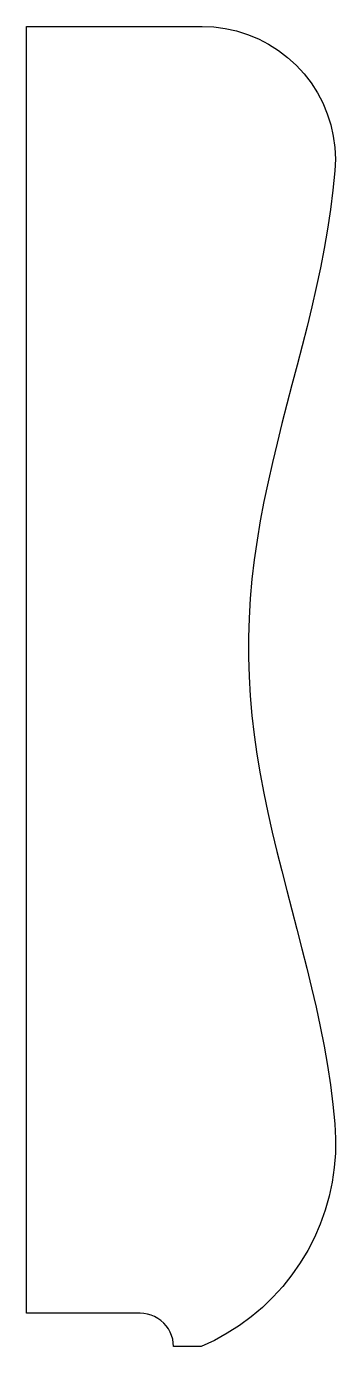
# Model space of a CAD drawing. Header units: inches. Extents: x 0 to 7, y -0.8 to 29.
import ezdxf

# ---------------------------------------------------------------- set-up
doc = ezdxf.new("R2010")
doc.units = ezdxf.units.IN

msp = doc.modelspace()

# ---------------------------------------------------------------- linework, layer by layer
msp.add_lwpolyline([(0, 0), (0, 29), (3.957, 29), (3.957, 29), (4.218, 28.989), (4.477, 28.955), (4.732, 28.898), (4.982, 28.82), (5.223, 28.72), (5.455, 28.6), (5.675, 28.459), (5.883, 28.301), (6.075, 28.125), (6.252, 27.932), (6.412, 27.725), (6.552, 27.505), (6.674, 27.274), (6.774, 27.033), (6.853, 26.784), (6.91, 26.529), (6.945, 26.27), (6.957, 26.009), (6.947, 25.748), (6.947, 25.748), (6.904, 25.31), (6.849, 24.871), (6.783, 24.433), (6.706, 23.995), (6.62, 23.556), (6.527, 23.118), (6.426, 22.68), (6.319, 22.241), (6.209, 21.803), (6.095, 21.365), (5.981, 20.926), (5.866, 20.488), (5.754, 20.05), (5.644, 19.611), (5.54, 19.173), (5.441, 18.735), (5.35, 18.296), (5.267, 17.858), (5.194, 17.42), (5.132, 16.981), (5.08, 16.543), (5.042, 16.105), (5.015, 15.666), (5.002, 15.228), (5.002, 14.789), (5.014, 14.351), (5.04, 13.913), (5.079, 13.474), (5.129, 13.036), (5.191, 12.598), (5.264, 12.159), (5.346, 11.721), (5.437, 11.283), (5.536, 10.844), (5.64, 10.406), (5.749, 9.968), (5.862, 9.529), (5.976, 9.091), (6.091, 8.653), (6.204, 8.214), (6.315, 7.776), (6.422, 7.338), (6.523, 6.899), (6.617, 6.461), (6.703, 6.023), (6.78, 5.584), (6.846, 5.146), (6.902, 4.708), (6.945, 4.269), (6.945, 4.269), (6.962, 3.941), (6.958, 3.612), (6.932, 3.284), (6.884, 2.959), (6.816, 2.637), (6.726, 2.321), (6.615, 2.011), (6.485, 1.709), (6.335, 1.416), (6.165, 1.134), (5.978, 0.864), (5.774, 0.606), (5.552, 0.363), (5.316, 0.134), (5.065, -0.078), (4.8, -0.274), (4.523, -0.451), (4.235, -0.61), (3.938, -0.75), (3.312, -0.75), (3.312, -0.75), (3.308, -0.666), (3.294, -0.583), (3.27, -0.502), (3.238, -0.425), (3.198, -0.351), (3.149, -0.282), (3.093, -0.22), (3.03, -0.164), (2.962, -0.115), (2.888, -0.074), (2.81, -0.042), (2.729, -0.019), (2.646, -0.005), (2.562, 0), (0, 0)], close=True)

doc.saveas('drawing.dxf')
